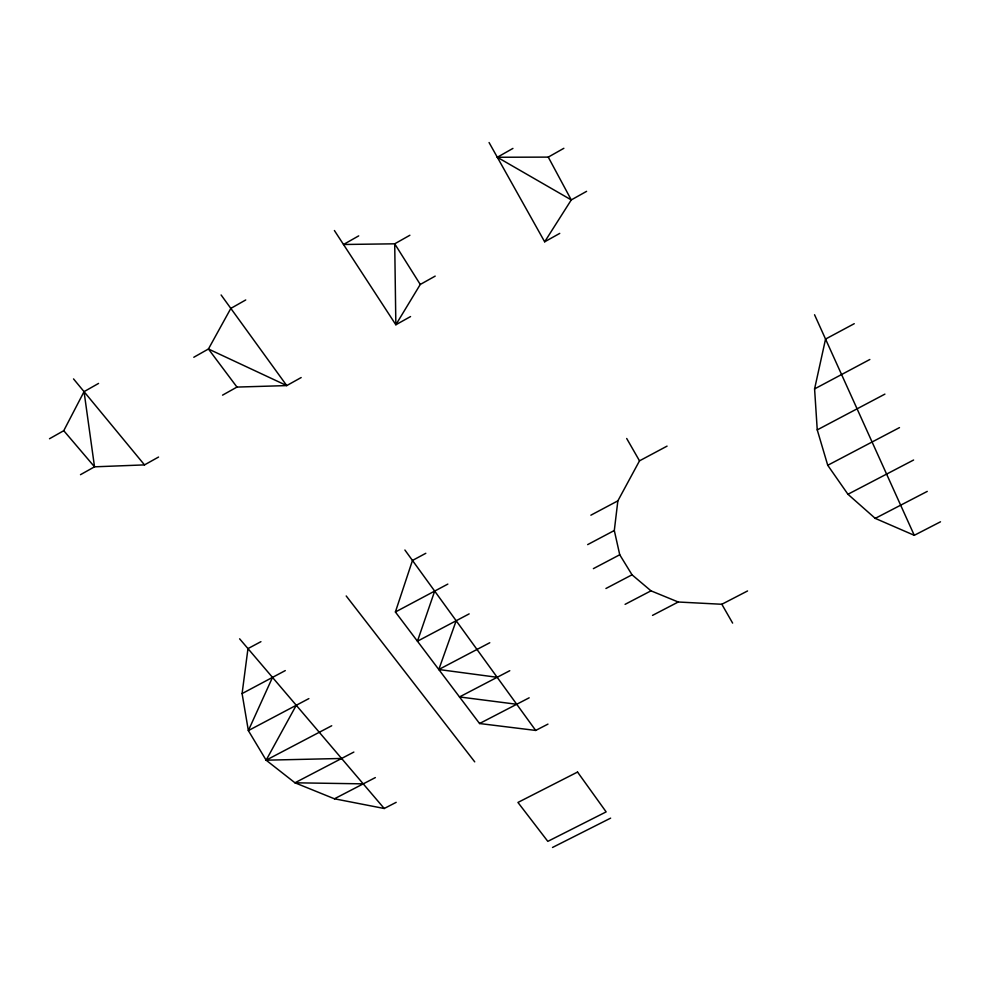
<?xml version="1.0" encoding="UTF-8"?>
<svg xmlns="http://www.w3.org/2000/svg" width="990" height="990" viewBox="0 0 990 990"><rect width="100%" height="100%" fill="white"/><g stroke="black" fill="none" stroke-linecap="round" stroke-linejoin="round"><path stroke-width="1.49" d="M747.561 590.956L721.834 604.271L678.237 602.007L650.987 590.832L632.028 574.806L619.74 554.759L614.307 530.504L617.859 500.853L639.515 460.833L667.062 446.119M396.186 802.333L384.231 808.496L334.434 798.794L294.958 782.793L266.137 760.184L248.354 730.595L242.092 693.582L247.97 648.611L260.927 641.668M940.5 521.804L914.277 535.318L875.234 518.376L847.947 494.27L827.739 465.288L817.245 429.883L814.584 388.909L825.549 339.075L854.246 323.693M547.965 724.111L535.689 730.434L479.568 723.529L395.394 611.993L412.471 560.451L425.811 553.299M434.684 591.092L417.446 641.211L469.149 613.887M497.166 677.296L438.805 669.512L456.18 620.742M272.498 677.395L248.354 730.595L308.868 698.606M49.5 438.743L63.756 430.687L84.051 391.656L98.555 383.427M341.587 758.464L266.137 760.184L296.257 705.276M435.192 276.111L420.267 284.464L395.851 324.769L334.397 230.522M489.072 142.535L544.661 241.808L571.279 199.918L586.6 191.342M245.73 299.958L230.831 308.397L208.432 349L193.792 357.266M358.702 235.88L343.505 244.493L394.713 243.812L409.885 235.249M497.327 157.262L548.274 157.113L571.279 199.918L497.327 157.262L512.931 148.413M548.274 157.113L563.855 148.302M80.487 474.68L94.52 466.822L144.503 464.892L158.561 457.046M222.552 395.146L236.969 387.078L286.741 385.593L301.17 377.549M410.553 316.565L395.851 324.769L394.713 243.812L420.267 284.464M544.661 241.808L559.746 233.393M242.092 693.582L285.281 670.589M395.394 611.993L447.839 584.088M814.584 388.909L869.839 359.494M590.869 515.196L617.859 500.853M587.664 544.611L614.307 530.504M817.245 429.883L884.912 394.119M593.381 568.644L619.74 554.759M266.137 760.184L331.712 725.757M438.805 669.512L489.778 642.745M827.739 465.288L899.489 427.606M605.929 588.505L632.028 574.806M625.086 604.346L650.987 590.832M353.863 752.066L294.958 782.793L363.231 783.857M509.776 670.713L459.509 696.948L516.731 704.274M847.947 494.27L913.597 460.016M652.521 615.384L678.237 602.007M334.434 798.794L375.346 777.583M479.568 723.529L529.167 697.814M875.234 518.376L927.259 491.399M552.507 847.465L610.632 818.136M63.756 430.687L94.52 466.822L84.051 391.656M239.617 638.81L384.231 808.496M73.532 378.91L144.503 464.892M346.203 595.968L474.73 761.855M236.969 387.078L208.432 349L286.741 385.593L221.104 294.971M404.898 550.007L535.689 730.434M626.695 438.483L639.515 460.833M721.834 604.271L732.625 623.094M814.547 314.746L914.277 535.318M577.541 772.052L517.943 802.445L547.817 841.364L606.14 811.887L577.541 772.052"/></g></svg>
